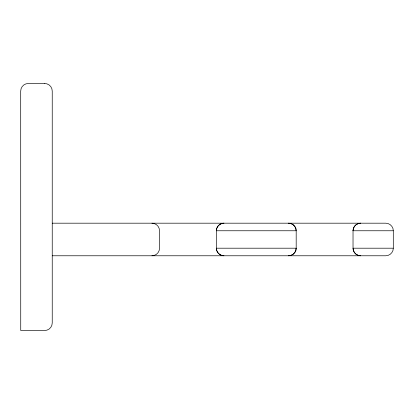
<?xml version="1.0" encoding="UTF-8"?>
<svg xmlns="http://www.w3.org/2000/svg" width="414" height="414" viewBox="0 0 414 414"><rect width="100%" height="100%" fill="white"/><g stroke="black" fill="none" stroke-linecap="round" stroke-linejoin="round"><path stroke-width="0.62" d="M52.236 223.187L385.719 223.187C389.771 223.084 393.404 226.717 393.3 230.764L393.3 248.198C393.404 252.245 389.771 255.878 385.719 255.774L52.236 255.774M393.3 230.764L353.028 230.764L353.028 248.198C352.925 252.245 356.557 255.878 360.604 255.774A7.581 7.581 0 0 1 353.028 248.198L393.3 248.198M151.943 255.774A7.581 7.581 0 0 0 159.525 248.198L159.525 230.764A7.581 7.581 0 0 0 151.943 223.187M216.367 230.686L216.367 248.198C216.263 252.245 219.896 255.878 223.948 255.774A7.581 7.581 0 0 1 216.367 248.198L296.186 248.198L296.186 230.764C296.289 226.717 292.657 223.084 288.605 223.187A7.581 7.581 0 0 1 296.186 230.764L216.367 230.764A7.581 7.581 0 0 1 223.948 223.187C219.927 223.084 216.31 226.665 216.367 230.686M296.186 248.198C296.289 252.245 292.657 255.878 288.605 255.774A7.581 7.581 0 0 0 296.186 248.198M353.028 230.686L353.028 230.764A7.581 7.581 0 0 1 360.604 223.187C356.589 223.084 352.971 226.665 353.028 230.686M44.66 83.493L28.281 83.493A7.581 7.581 0 0 0 20.7 91.075L20.736 330.507L44.66 330.507A7.581 7.581 0 0 0 52.236 322.925L52.236 91.075A7.581 7.581 0 0 0 44.66 83.493"/></g></svg>
